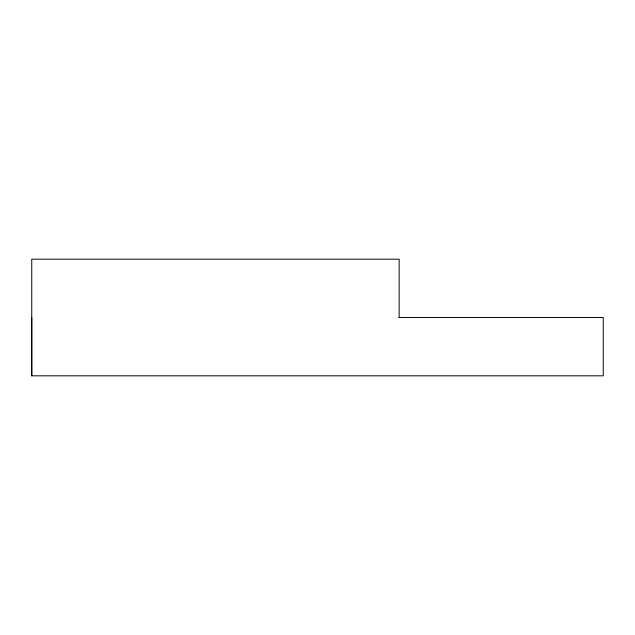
<?xml version="1.0" encoding="UTF-8"?>
<svg xmlns="http://www.w3.org/2000/svg" width="635" height="635" viewBox="0 0 635 635"><rect width="100%" height="100%" fill="white"/><g stroke="black" fill="none" stroke-linecap="round" stroke-linejoin="round"><path stroke-width="0.95" d="M398.859 317.5L603.25 317.5L603.25 375.817L31.75 375.817L31.75 317.5M399.145 317.5L399.145 259.183L31.75 259.183L31.75 375.817"/></g></svg>
